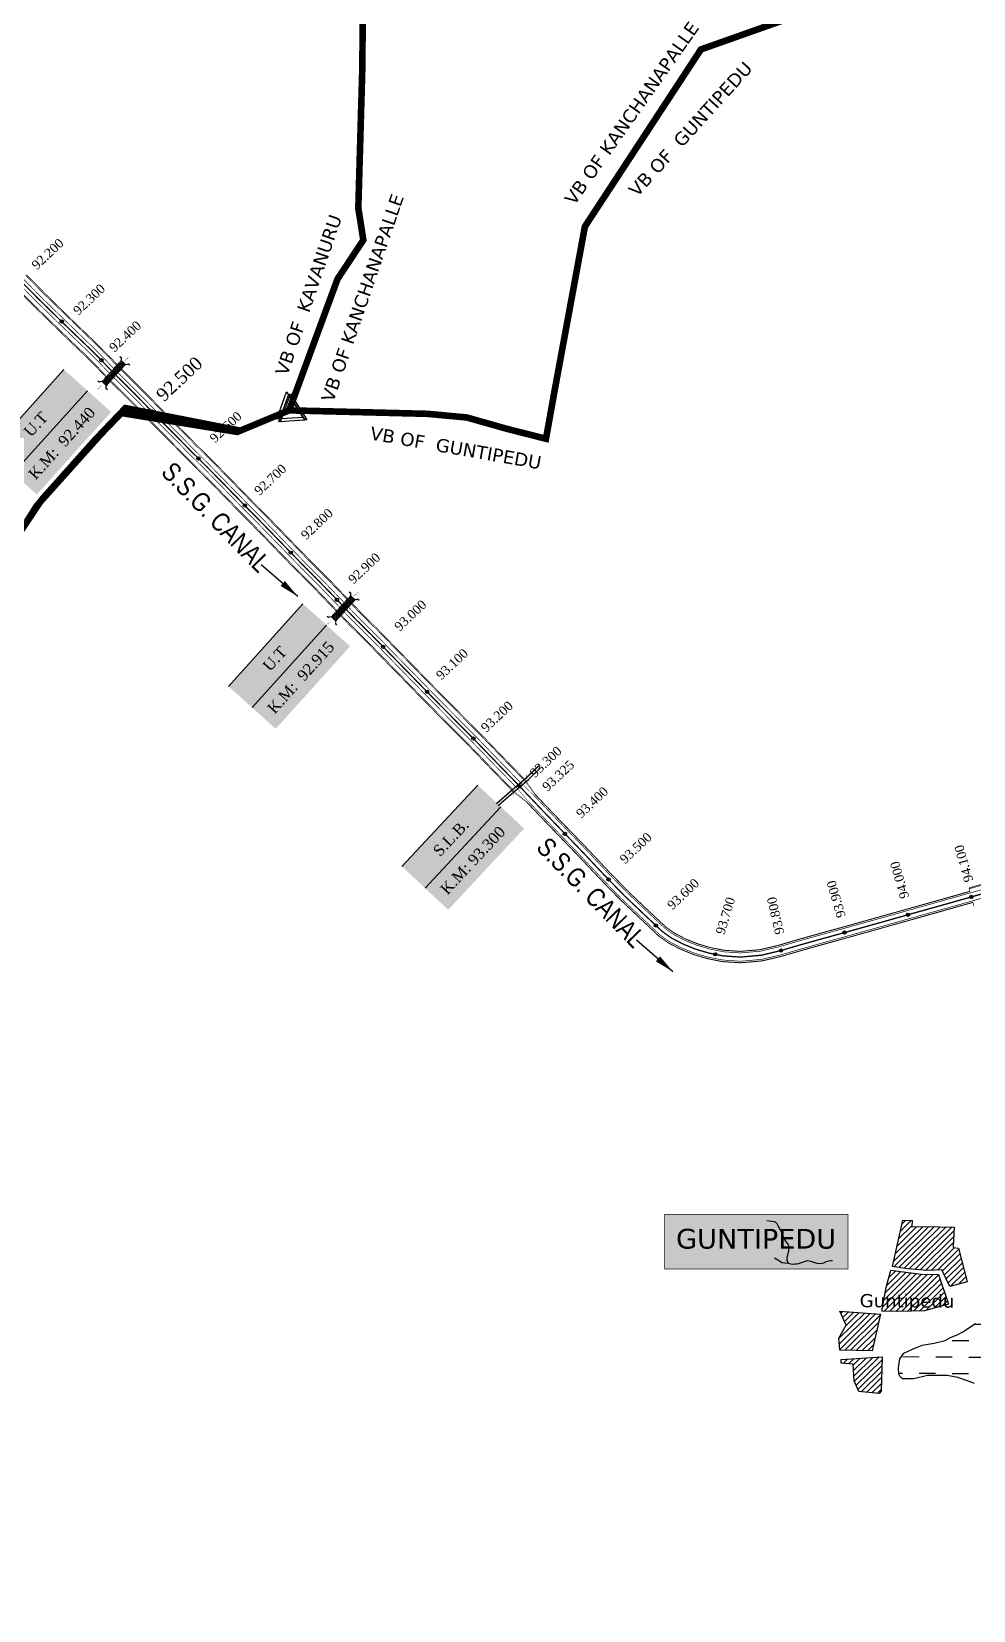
# Model space of a CAD drawing. Header units: inches. Extents: x 360616 to 379062, y 1506291 to 1520405.
# Drawn here: x 365489 to 366917, y 1508361 to 1510755 of the extents above; entities that cross this region are included whole.
import ezdxf

# ---------------------------------------------------------------- set-up
doc = ezdxf.new("R2010")
doc.units = ezdxf.units.IN
doc.header["$MEASUREMENT"] = 0
doc.header["$PDMODE"] = 32
doc.header["$PDSIZE"] = 5
for name, pattern in [('ACAD_ISO02W100', [15, 12, -3]), ('ACAD_ISO03W100', [30, 12, -18]), ('BORDER', [1.75, 0.5, -0.25, 0.5, -0.25, 0, -0.25]), ('DASHED', [0.75, 0.5, -0.25])]:
    doc.linetypes.add(name, pattern=pattern)
for name, color, linetype in [('bed with', 5, 'Continuous'), ('boundary', 7, 'Continuous'), ('cahnige', 7, 'Continuous'), ('CARTTRACK', 30, 'ACAD_ISO02W100'), ('HOUSE', 30, 'Continuous'), ('laying', 4, 'Continuous'), ('lining', 4, 'Continuous'), ('SLB', 11, 'Continuous'), ('Steems', 4, 'Continuous'), ('stons', 1, 'Continuous'), ('STREAM', 4, 'Continuous'), ('TITLEBLOCK', 7, 'Continuous'), ('top of bund', 1, 'Continuous'), ('transition', 230, 'DASHED'), ('UT', 173, 'ACAD_ISO02W100'), ('V', 6, 'Continuous'), ('WATER_BODY', 4, 'Continuous'), ('Z AYACUT', 7, 'Continuous'), ('ZSTU', 7, 'Continuous'), ('ZTEXT', 7, 'Continuous')]:
    doc.layers.add(name, color=color, linetype=linetype)
doc.layers.add('ROAD', color=1, linetype='Continuous', lineweight=25)
doc.layers.add('VILL_BOUNDARY', color=6, linetype='BORDER', lineweight=30)
doc.styles.add('5mm', font='TIMES.TTF', dxfattribs={"height": 3})
doc.styles.add('ARIALN', font='ARIALN.TTF')
doc.styles.get("Standard").update_dxf_attribs({"font": 'verdana.TTF'})
doc.dimstyles.get("Standard").update_dxf_attribs({"dimtxt": 0.18, "dimasz": 0.18, "dimexe": 0.18, "dimexo": 0.0625, "dimgap": 0.09, "dimtad": 0, "dimtih": 1, "dimtoh": 1, "dimdec": 4, "dimzin": 0, "dimdsep": 46, "dimtxsty": 'Standard', "dimcen": 0.09, "dimadec": 0, "dimazin": 0, "dimtfac": 1, "dimtdec": 4, "dimtofl": 0, "dimtmove": 0, "dimatfit": 3, "dimfxl": 0, "dimtolj": 1, "dimtzin": 0, "dimarcsym": 0})

# ---------------------------------------------------------------- blocks, each defined once
blk = doc.blocks.new('HHHHHHHHHH')
at = {"layer": 'ZSTU'}
h = blk.add_hatch(color=135, dxfattribs=at)
h.set_gradient(color1=(141, 177, 78), color2=(107, 135, 59), one_color=1, tint=0.38, name='CYLINDER')
h.paths.add_polyline_path([(365425.2, 1510117.8), (365461, 1510085.6), (365573.7, 1510210.7), (365537.9, 1510242.9)])
h.paths.add_polyline_path([(365483.3, 1510126.3), (365532.5, 1510180), (365513.4, 1510197.5), (365464.2, 1510143.7)], flags=24)
h = blk.add_hatch(color=252, dxfattribs=at)
h.set_gradient(color1=(167, 88, 159), color2=(127, 67, 121), one_color=1, tint=0.38, name='CYLINDER')
h.paths.add_polyline_path([(365461, 1510085.6), (365496.7, 1510053.4), (365609.4, 1510178.5), (365573.7, 1510210.7)])
h.paths.add_polyline_path([(365495.6, 1510068.5), (365595.3, 1510178.9), (365576.2, 1510196.2), (365476.5, 1510085.7)], flags=24)
for points in [[(365537.9, 1510242.9), (365425.2, 1510117.8)], [(365573.7, 1510210.7), (365461, 1510085.6)]]:
    blk.add_lwpolyline(points, dxfattribs=at)
at = {"layer": 'ZSTU', "style": '5mm'}
for s, height, rotation, p in [('U.T', 16.84, 47.5702, (365487.9, 1510139.3)), ('K.M:  92.440', 16.843, 47.9319, (365495, 1510074.7))]:
    blk.add_text(s, height=height, rotation=rotation, dxfattribs=at).set_placement(p)
blk = doc.blocks.new('YYYYYYYY')
at = {"layer": 'ZSTU'}
h = blk.add_hatch(color=135, dxfattribs=at)
h.set_gradient(color1=(141, 177, 78), color2=(107, 135, 59), one_color=1, tint=0.38, name='CYLINDER')
h.paths.add_polyline_path([(365787.5, 1509762.4), (365823.3, 1509730.2), (365936, 1509855.3), (365900.2, 1509887.6)])
h.paths.add_polyline_path([(365845.6, 1509770.9), (365894.8, 1509824.7), (365875.7, 1509842.1), (365826.5, 1509788.3)], flags=24)
h = blk.add_hatch(color=252, dxfattribs=at)
h.set_gradient(color1=(167, 88, 159), color2=(127, 67, 121), one_color=1, tint=0.38, name='CYLINDER')
h.paths.add_polyline_path([(365823.3, 1509730.2), (365859, 1509698), (365971.7, 1509823.1), (365936, 1509855.3)])
h.paths.add_polyline_path([(365857.8, 1509713.1), (365957.5, 1509823.6), (365938.5, 1509840.8), (365838.7, 1509730.3)], flags=24)
for points in [[(365900.2, 1509887.6), (365787.5, 1509762.4)], [(365936, 1509855.3), (365823.3, 1509730.2)]]:
    blk.add_lwpolyline(points, dxfattribs=at)
at = {"layer": 'ZSTU', "style": '5mm'}
for s, height, rotation, p in [('U.T', 16.84, 47.5702, (365850.2, 1509783.9)), ('K.M:  92.915', 16.843, 47.9319, (365857.3, 1509719.4))]:
    blk.add_text(s, height=height, rotation=rotation, dxfattribs=at).set_placement(p)
blk = doc.blocks.new('MMMMMMM')
at = {"layer": 'ZSTU'}
h = blk.add_hatch(color=135, dxfattribs=at)
h.set_gradient(color1=(141, 177, 78), color2=(107, 135, 59), one_color=1, tint=0.38, name='CYLINDER')
h.paths.add_polyline_path([(366050.2, 1509489.5), (366085.4, 1509456.6), (366200.4, 1509579.7), (366165.2, 1509612.5)])
h.paths.add_polyline_path([(366108.5, 1509496.9), (366158.6, 1509549.7), (366139.9, 1509567.5), (366089.7, 1509514.7)], flags=24)
h = blk.add_hatch(color=252, dxfattribs=at)
h.set_gradient(color1=(167, 88, 159), color2=(127, 67, 121), one_color=1, tint=0.38, name='CYLINDER')
h.paths.add_polyline_path([(366085.4, 1509456.6), (366120.5, 1509423.7), (366235.5, 1509546.8), (366200.4, 1509579.7)])
h.paths.add_polyline_path([(366119.6, 1509438.9), (366221.4, 1509547.5), (366202.6, 1509565.1), (366100.9, 1509456.5)], flags=24)
for points in [[(366165.2, 1509612.5), (366050.2, 1509489.5)], [(366200.4, 1509579.7), (366085.4, 1509456.6)]]:
    blk.add_lwpolyline(points, dxfattribs=at)
at = {"layer": 'ZSTU', "style": '5mm'}
for s, height, rotation, p in [('S.L.B.', 16.84, 46.5085, (366108, 1509503.2)), ('K.M: 93.300', 16.843, 46.8702, (366119.2, 1509445.2))]:
    blk.add_text(s, height=height, rotation=rotation, dxfattribs=at).set_placement(p)
blk = doc.blocks.new('FGDFGG')
at = {"layer": 'STREAM'}
h = blk.add_hatch(dxfattribs=at)
h.set_pattern_fill('DASH', color=256, scale=10, angle=75.9396, style=0)
h.set_pattern_definition([(75.93960756, (1418185.603, 992257.9889), (-0.6960067163, 1.1611201925), [0.95724225, -0.95724225])])
h.paths.add_polyline_path([(347714.8, 1545567.8), (347719.1, 1545566.8), (347723.4, 1545565.8), (347732.1, 1545608.5), (347727.8, 1545609.3), (347723.5, 1545610.1)])
at = {"layer": 'UT', "ltscale": 0.2}
for p, q in [((347718.6, 1545614.3), (347720.9, 1545613.9)), ((347720.9, 1545613.9), (347723.5, 1545610.1)), ((347714.8, 1545567.8), (347723.5, 1545610.1)), ((347723.4, 1545565.8), (347732.1, 1545608.5)), ((347723.5, 1545610.1), (347727.8, 1545609.3)), ((347727.8, 1545609.3), (347732.1, 1545608.5)), ((347732.1, 1545608.5), (347735.6, 1545611.5)), ((347735.6, 1545611.5), (347737.9, 1545611.3)), ((347711.2, 1545564.9), (347708.9, 1545565.2)), ((347714.8, 1545567.8), (347711.2, 1545564.9)), ((347719.1, 1545566.8), (347714.8, 1545567.8)), ((347723.4, 1545565.8), (347719.1, 1545566.8)), ((347725.8, 1545561.9), (347723.4, 1545565.8)), ((347728.1, 1545561.4), (347725.8, 1545561.9))]:
    blk.add_line(p, q, dxfattribs=at)
at = {"layer": 'cahnige', "style": '5mm'}
for oblique, p in [(0, (347729.3, 1545612.1)), (360, (347716.2, 1545554.6))]:
    blk.add_text('Stream', height=1.91, rotation=77.1141, dxfattribs=dict(at, oblique=oblique)).set_placement(p)
blk = doc.blocks.new('FGDFGDFG6YURT')
at = {"layer": 'ROAD', "color": 1, "linetype": 'Continuous', "lineweight": 25}
for points in [[(386103.5, 1482907.4, 0), (386134.5, 1482913, 0), (386162.3, 1482917.4, 0), (386187, 1482923.1, 0)], [(386104.2, 1482903.5, 0), (386135.2, 1482909.2, 0), (386163.1, 1482913.6, 0), (386187.9, 1482919.3, 0)], [(386104.3, 1482907.7, 0), (386135.3, 1482913.3, 0), (386163.2, 1482917.7, 0), (386188, 1482923.4, 0)]]:
    blk.add_polyline3d(points, dxfattribs=at)
at = {"layer": 'SLB'}
for points, const_width in [([(386134.6, 1482913.4), (386134.2, 1482913.4), (386130.6, 1482916.6)], 0.3), ([(386134.8, 1482908.7), (386134.5, 1482908.7), (386131.9, 1482904.6)], 0.3), ([(386134.6, 1482913.4), (386148.2, 1482915.4), (386161.8, 1482917.9)], 0.5), ([(386161.9, 1482914.1), (386148.3, 1482911.6), (386134.8, 1482908.7)], 0.5), ([(386162, 1482918.2), (386148.4, 1482915.7), (386134.9, 1482912.9)], 0.5), ([(386161.8, 1482917.9), (386162.2, 1482917.9), (386164.8, 1482922)], 0.3), ([(386161.9, 1482914.1), (386162.2, 1482914), (386165.9, 1482910.9)], 0.3)]:
    blk.add_lwpolyline(points, dxfattribs=dict(at, const_width=const_width))

msp = doc.modelspace()

# ---------------------------------------------------------------- hatches: boundary and pattern name
at = {"layer": 'HOUSE'}
h = msp.add_hatch(dxfattribs=at)
h.set_pattern_fill('ANSI31', color=1, scale=50.051662, angle=-0.3318, style=0)
h.set_pattern_definition([(44.6681514, (267065.947, 1501588.7883), (-4.3982866, 4.44953242), [])])
h.paths.add_polyline_path([(366809.7, 1508953), (366824, 1508952.7), (366823.2, 1508942.9), (366842.8, 1508943.6), (366887.6, 1508942.4), (366885.8, 1508911.4), (366894.1, 1508910.6), (366907.2, 1508859.6), (366881, 1508852.6), (366868.6, 1508877.4), (366846.7, 1508876.5), (366816.1, 1508879.3), (366794, 1508882.5)])
h.paths.add_polyline_path([(366778, 1508814.8), (366784.7, 1508850.9), (366791.4, 1508877.2), (366837.7, 1508871), (366863.7, 1508870.6), (366879.2, 1508825.5), (366842.6, 1508815.3), (366803.7, 1508814.7)])
h.paths.add_polyline_path([(366714.3, 1508815), (366775.7, 1508810.2), (366763, 1508755), (366714.1, 1508756), (366712.9, 1508774.1), (366723.8, 1508793.5)])
h.paths.add_polyline_path([(366716, 1508741.6), (366778.3, 1508745.9), (366777, 1508693.7), (366773.6, 1508689.9), (366743.2, 1508692.9), (366737.9, 1508704.9), (366735.7, 1508709.5), (366734.3, 1508734.5), (366716, 1508735.9)])
h.paths.add_polyline_path([(366957.1, 1510755.2), (367018.3, 1510741.8), (367022.7, 1510718.4), (367002.7, 1510716.9), (367001.5, 1510701.3), (366964.3, 1510702)])
at = {"layer": 'WATER_BODY'}
h = msp.add_hatch(dxfattribs=at)
h.set_pattern_fill('DASH', color=256, scale=200, angle=359.63535, style=0)
h.paths.add_polyline_path([(366803.5, 1508719.5), (366803.1, 1508729.1), (366805.3, 1508742.9), (366811.1, 1508751.3), (366824.6, 1508757.3), (366839.1, 1508763.2), (366857.4, 1508766.3), (366873.7, 1508770.6), (366880.8, 1508774.7), (366892.9, 1508779.4), (366900.7, 1508783.5), (366920.1, 1508796.3), (366930.6, 1508805.4), (366943.3, 1508812.1), (366956.7, 1508817.4), (366977.9, 1508825.5), (367006.3, 1508836.3), (367024, 1508843.3), (367059.8, 1508848.5), (367100.8, 1508851.2), (367145.6, 1508852.2), (367165.5, 1508852.4), (367201.8, 1508853.5), (367247.4, 1508849.7), (367279, 1508844.7), (367318.6, 1508832.5), (367337.5, 1508826.8), (367381, 1508815.8), (367406.5, 1508811.3), (367436.5, 1508799.4), (367473.5, 1508785.3), (367490.2, 1508777.6), (367526.9, 1508765.1), (367547.9, 1508757.2), (367564.9, 1508751.2), (367574, 1508745.1), (367578.9, 1508740), (367582.3, 1508732.6), (367582.6, 1508723.3), (367579.1, 1508715.3), (367560.8, 1508700.5), (367552.7, 1508692.4), (367542.9, 1508679.3), (367534.2, 1508661.2), (367525.4, 1508646.3), (367518, 1508637.4), (367504.6, 1508618.8), (367491.6, 1508603.4), (367482.3, 1508593.4), (367472.6, 1508585.2), (367456.2, 1508574.1), (367439.2, 1508564.3), (367411.4, 1508549.7), (367378.8, 1508532.7), (367358.8, 1508509.4), (367339.9, 1508487.2), (367306.9, 1508446.3), (367291.1, 1508425.5), (367275.8, 1508389.6), (367271, 1508372.2), (367265.6, 1508343), (367257.9, 1508322.8), (367245.6, 1508298.8), (367235.8, 1508284), (367212, 1508260.4), (367195.8, 1508251.5), (367183.5, 1508247.6), (367171.4, 1508247.4), (367159.8, 1508246.2), (367147.7, 1508243.5), (367117.5, 1508240.3), (367093.2, 1508243.8), (367073.9, 1508245), (367057.8, 1508246.3), (367043.5, 1508251), (367033.7, 1508257.5), (367025.2, 1508271.1), (367018.7, 1508292.6), (367013.7, 1508320.1), (367009.1, 1508337.4), (366988.7, 1508386.9), (366982.8, 1508406.8), (366978.8, 1508428.1), (366974.3, 1508483), (366972.9, 1508507.2), (366971.5, 1508525.5), (366965.9, 1508549.6), (366959.3, 1508589.7), (366955.1, 1508614.1), (366958.5, 1508625.5), (366960.6, 1508634.2), (366960.1, 1508644.2), (366957, 1508654.7), (366950.4, 1508667.7), (366944.2, 1508681.5), (366932.7, 1508694.7), (366926, 1508701.3), (366918.2, 1508705.5), (366906.2, 1508710), (366893, 1508714.5), (366876.7, 1508717.5), (366859.8, 1508717.5), (366847.3, 1508717.5), (366826.2, 1508712.3), (366809.1, 1508712.6), (366805.1, 1508716.6)])
at = {"layer": 'ZSTU'}
msp.add_hatch(color=2, dxfattribs=at).paths.add_polyline_path([(366448.8, 1508962), (366726.5, 1508962), (366726.5, 1508879), (366448.8, 1508879)])

# ---------------------------------------------------------------- linework, layer by layer
at = {"layer": 'bed with', "const_width": 1}
for points in [[(365468.6, 1510374.1), (365497, 1510345.4), (365526.3, 1510316.8), (365551, 1510292.9), (365571.7, 1510273.1), (365591.3, 1510253.6), (365606.8, 1510237.4), (365621.9, 1510222.4), (365637.3, 1510207), (365654.1, 1510190.1), (365677.5, 1510166), (365700.2, 1510143.2), (365724.8, 1510118.1), (365752, 1510091.2), (365777.7, 1510065), (365806, 1510035.9), (365826.2, 1510015.6), (365849.1, 1509992.1), (365873.3, 1509967.1), (365900.6, 1509939.1), (365923.5, 1509916.2), (365950.9, 1509887.7), (365976.4, 1509861.1), (366000.8, 1509837), (366026.5, 1509810.7), (366059.9, 1509776.5), (366081.5, 1509754.3), (366111.1, 1509724.3), (366158.2, 1509676.8), (366196.7, 1509637), (366221.7, 1509611.3), (366224.8, 1509608)], [(366250, 1509597.5), (366267.2, 1509579.3), (366298.8, 1509546.5), (366325.6, 1509518.9), (366362.6, 1509479.5), (366392, 1509449.4), (366421.2, 1509421.7), (366449, 1509395.6), (366461.9, 1509386.3), (366478.5, 1509377.6), (366496.7, 1509370.1), (366517.5, 1509364), (366538.3, 1509359.9), (366563.6, 1509358.2), (366593.9, 1509360.9), (366621.7, 1509367.4), (366654.3, 1509376.9), (366684.2, 1509385.3), (366723.1, 1509396.1), (366780.4, 1509412.1), (366824.3, 1509424.5), (366878.2, 1509439.7), (366912.1, 1509449.3)], [(366912.1, 1509449.3), (366942.6, 1509457.9), (366964.8, 1509464.6)], [(366915.5, 1509437.2), (366946.1, 1509445.9), (366968.4, 1509452.7)]]:
    msp.add_lwpolyline(points, dxfattribs=at)
for points in [[(365475.5, 1510381), (365503.8, 1510352.3), (365533.1, 1510323.8), (365557.7, 1510299.9), (365578.4, 1510280), (365598.2, 1510260.4), (365613.7, 1510244.1), (365628.7, 1510229.2, -0.000187), (365628.7, 1510229.2), (365644.1, 1510213.9), (365661, 1510196.9), (365684.4, 1510172.8), (365707.1, 1510150), (365731.7, 1510124.9), (365758.8, 1510098), (365784.6, 1510071.7), (365812.9, 1510042.7), (365833.1, 1510022.4), (365856.1, 1509998.8), (365880.2, 1509973.8), (365907.5, 1509945.9), (365930.4, 1509923), (365957.9, 1509894.4), (365983.3, 1509867.9), (366007.7, 1509843.8), (366033.4, 1509817.4), (366066.9, 1509783.3), (366088.5, 1509761.1), (366118, 1509731.1), (366165.1, 1509683.6), (366203.6, 1509643.7), (366228.7, 1509618), (366231.9, 1509614.7)], [(366241, 1509588.9), (366258.2, 1509570.7), (366289.9, 1509537.8), (366316.5, 1509510.3), (366353.6, 1509470.9), (366383.2, 1509440.5), (366412.6, 1509412.6), (366441.1, 1509385.9), (366455.3, 1509375.6), (366473.2, 1509366.3), (366492.5, 1509358.3), (366514.5, 1509351.8), (366536.7, 1509347.5), (366563.7, 1509345.6), (366595.9, 1509348.5), (366624.8, 1509355.3), (366657.7, 1509364.9), (366687.6, 1509373.3), (366726.4, 1509384), (366783.8, 1509400.1, 0.000117), (366783.8, 1509400.1), (366827.7, 1509412.5, 0.000162), (366827.7, 1509412.5), (366881.6, 1509427.6), (366915.5, 1509437.2)]]:
    msp.add_lwpolyline(points, format="xyb", dxfattribs=at)
at = {"layer": 'boundary'}
msp.add_lwpolyline([(365879.3, 1510181), (365950.5, 1510177.8)], dxfattribs=at)
at = {"layer": 'HOUSE', "color": 1}
for points in [[(366809.7, 1508953), (366824, 1508952.7), (366823.2, 1508942.9), (366842.8, 1508943.6), (366887.6, 1508942.4), (366885.8, 1508911.4), (366894.1, 1508910.6), (366907.2, 1508859.6), (366881, 1508852.6), (366868.6, 1508877.4), (366846.7, 1508876.5), (366816.1, 1508879.3), (366794, 1508882.5), (366809.7, 1508953)], [(366778, 1508814.8), (366784.7, 1508850.9), (366791.4, 1508877.2), (366837.7, 1508871), (366863.7, 1508870.6), (366879.2, 1508825.5), (366842.6, 1508815.3), (366803.7, 1508814.7), (366778, 1508814.8)], [(366714.3, 1508815), (366775.7, 1508810.2), (366763, 1508755), (366714.1, 1508756), (366712.9, 1508774.1), (366723.8, 1508793.5), (366714.3, 1508815)], [(366716, 1508741.6), (366778.3, 1508745.9), (366777, 1508693.7), (366773.6, 1508689.9), (366743.2, 1508692.9), (366737.9, 1508704.9), (366735.7, 1508709.5), (366734.3, 1508734.5), (366716, 1508735.9), (366716, 1508741.6)]]:
    msp.add_lwpolyline(points, dxfattribs=at)
at = {"layer": 'laying', "color": 6, "linetype": 'ByBlock'}
for p in [(365534.5, 1510315.6), (365594.7, 1510257), (365671.5, 1510179.1), (365741.8, 1510108), (365812, 1510036.7), (365881.8, 1509965.2), (365951.8, 1509893.7), (366021.8, 1509822.3), (366088.4, 1509754.2), (366158.8, 1509683.2), (366297.4, 1509539), (366363.6, 1509469.6), (366913.8, 1509443.2), (366817.5, 1509416.1), (366435.3, 1509399.9), (366721.3, 1509389.1), (366625, 1509361.9), (366525.2, 1509356.1)]:
    msp.add_point(p, dxfattribs=at)
at = {"layer": 'laying', "color": 5, "linetype": 'ByBlock'}
for p in [(365613.9, 1510237.1), (365962.2, 1509882.9), (366228.3, 1509611.3)]:
    msp.add_point(p, dxfattribs=at)
at = {"layer": 'lining', "const_width": 1}
for points in [[(365464, 1510369.6), (365492.4, 1510340.9), (365521.8, 1510312.2), (365546.5, 1510288.3), (365567.2, 1510268.5), (365586.7, 1510249.1), (365602.2, 1510232.8), (365617.3, 1510217.8), (365632.7, 1510202.4), (365649.5, 1510185.6), (365672.9, 1510161.5), (365695.6, 1510138.6), (365720.2, 1510113.5), (365747.4, 1510086.6), (365773.1, 1510060.5), (365801.4, 1510031.4), (365821.6, 1510011.1), (365844.5, 1509987.6), (365868.6, 1509962.6), (365896, 1509934.6), (365918.9, 1509911.7), (365946.3, 1509883.2), (365971.8, 1509856.6), (365996.3, 1509832.4), (366021.9, 1509806.2), (366055.3, 1509772), (366076.9, 1509749.8), (366106.5, 1509719.8), (366153.6, 1509672.3), (366192, 1509632.5), (366217, 1509606.8), (366220.1, 1509603.6)], [(366251.6, 1509598.9), (366268.8, 1509580.8), (366300.4, 1509547.9), (366327.1, 1509520.4), (366364.2, 1509481), (366393.5, 1509450.9), (366422.7, 1509423.2), (366450.4, 1509397.2), (366463, 1509388.2), (366479.4, 1509379.6), (366497.4, 1509372.1), (366518, 1509366.1), (366538.6, 1509362), (366563.6, 1509360.3), (366593.6, 1509363), (366621.1, 1509369.5), (366653.7, 1509379), (366683.6, 1509387.4), (366722.5, 1509398.1), (366779.8, 1509414.2), (366823.8, 1509426.6), (366877.6, 1509441.7), (366911.5, 1509451.3)], [(366910.3, 1509455.5), (366940.8, 1509464.1), (366962.9, 1509470.8)]]:
    msp.add_lwpolyline(points, dxfattribs=at)
for points in [[(365480, 1510385.5), (365508.3, 1510356.9), (365537.6, 1510328.4), (365562.2, 1510304.6), (365582.9, 1510284.6), (365602.8, 1510264.9), (365618.3, 1510248.6), (365633.2, 1510233.8, -0.000187), (365633.3, 1510233.8), (365648.7, 1510218.4), (365665.6, 1510201.5), (365689, 1510177.3), (365711.7, 1510154.5), (365736.2, 1510129.5), (365763.4, 1510102.6), (365789.2, 1510076.3), (365817.5, 1510047.2), (365837.7, 1510026.9), (365860.7, 1510003.3), (365884.9, 1509978.3), (365912, 1509950.4), (365935, 1509927.6), (365962.6, 1509898.9), (365987.9, 1509872.5), (366012.3, 1509848.4), (366038, 1509822), (366071.5, 1509787.8), (366093.1, 1509765.6), (366122.6, 1509735.7), (366169.7, 1509688.1), (366208.3, 1509648.2), (366233.3, 1509622.5), (366236.5, 1509619.1)], [(366239.4, 1509587.4), (366256.6, 1509569.2), (366288.3, 1509536.3), (366315, 1509508.8), (366352, 1509469.4), (366381.7, 1509439), (366411.2, 1509411), (366439.7, 1509384.2), (366454.2, 1509373.8), (366472.3, 1509364.3), (366491.8, 1509356.2), (366514, 1509349.7), (366536.4, 1509345.3), (366563.8, 1509343.5), (366596.3, 1509346.4), (366625.4, 1509353.2), (366658.3, 1509362.8), (366688.1, 1509371.2), (366727, 1509381.9), (366784.4, 1509398, 0.000117), (366784.4, 1509398), (366828.3, 1509410.4, 0.000162), (366828.3, 1509410.4), (366882.1, 1509425.6), (366916.1, 1509435.2)]]:
    msp.add_lwpolyline(points, format="xyb", dxfattribs=at)
at = {"layer": 'Steems'}
for points in [[(366603.3, 1508952.5), (366614.8, 1508951.1), (366616.8, 1508949.7), (366618.9, 1508947.7), (366620.2, 1508944.8), (366623, 1508939.2), (366625.2, 1508935.6), (366626.3, 1508932.2), (366629.6, 1508924.1), (366632.9, 1508919.7), (366634.3, 1508918), (366636, 1508915.8), (366636.8, 1508913.4), (366636.6, 1508911), (366636.6, 1508909.1), (366636.2, 1508906), (366635.9, 1508904.4), (366633.7, 1508896), (366633.8, 1508893.1), (366634.1, 1508891.7), (366634.7, 1508890.5), (366635.5, 1508887.9)], [(366615, 1508896.1), (366620.2, 1508892.8), (366626.3, 1508888.9), (366635.5, 1508887.9), (366642.6, 1508886.3), (366645.9, 1508886.7), (366648.9, 1508886.9), (366652.2, 1508887.3), (366656.3, 1508888.6), (366663.6, 1508891.4), (366664.5, 1508891.7), (366670.1, 1508891), (366674.5, 1508889.4), (366679.6, 1508887.6), (366684.1, 1508887.1), (366690, 1508888.5), (366693.7, 1508890.2), (366697.5, 1508891.4), (366700.7, 1508891.7), (366703, 1508891.7)], [(366803.5, 1508719.5), (366803.1, 1508729.1), (366805.3, 1508742.9), (366811.1, 1508751.3), (366824.6, 1508757.3), (366839.1, 1508763.2), (366857.4, 1508766.3), (366873.7, 1508770.6), (366880.8, 1508774.7), (366892.9, 1508779.4), (366900.7, 1508783.5), (366920.1, 1508796.3)], [(366918.2, 1508705.5), (366906.2, 1508710), (366893, 1508714.5), (366876.7, 1508717.5), (366859.8, 1508717.5), (366847.3, 1508717.5), (366826.2, 1508712.3), (366809.1, 1508712.6), (366805.1, 1508716.6), (366803.5, 1508719.5)]]:
    msp.add_lwpolyline(points, dxfattribs=at)
at = {"layer": 'stons'}
for points in [[(365875.2, 1510209), (365900, 1510170.3), (365860.7, 1510167.4), (365875.2, 1510209)], [(365878.9, 1510205.5), (365903.3, 1510166), (365863.6, 1510163.8), (365878.9, 1510205.5)], [(365881.3, 1510206.3), (365906.3, 1510166.5), (365866.1, 1510163.8), (365881.3, 1510206.3)]]:
    msp.add_lwpolyline(points, dxfattribs=at)
at = {"layer": 'top of bund', "const_width": 1}
for points in [[(365463, 1510368.5), (365491.4, 1510339.8), (365520.8, 1510311.1), (365545.4, 1510287.2), (365566.1, 1510267.4), (365585.6, 1510248.1), (365601.1, 1510231.8), (365616.2, 1510216.7), (365631.6, 1510201.4), (365648.4, 1510184.6), (365671.8, 1510160.4), (365694.6, 1510137.6), (365719.2, 1510112.5), (365746.3, 1510085.6), (365772, 1510059.4), (365800.4, 1510030.3), (365820.5, 1510010), (365843.4, 1509986.5), (365867.6, 1509961.5), (365894.9, 1509933.5), (365917.8, 1509910.7), (365945.2, 1509882.2), (365970.7, 1509855.5), (365995.2, 1509831.4), (366020.8, 1509805.1), (366054.2, 1509771), (366075.8, 1509748.8), (366105.4, 1509718.7), (366152.5, 1509671.3), (366191, 1509631.4), (366215.9, 1509605.8), (366219, 1509602.5)], [(366252, 1509599.3), (366269.2, 1509581.1), (366300.8, 1509548.3), (366327.5, 1509520.7), (366364.5, 1509481.4), (366393.8, 1509451.3), (366423, 1509423.6), (366450.7, 1509397.6), (366463.3, 1509388.6), (366479.6, 1509380), (366497.6, 1509372.6), (366518.1, 1509366.5), (366538.6, 1509362.5), (366563.6, 1509360.8), (366593.5, 1509363.5), (366621, 1509370), (366653.5, 1509379.5), (366683.5, 1509387.9), (366722.4, 1509398.6), (366779.7, 1509414.7), (366823.6, 1509427), (366877.4, 1509442.2), (366911.4, 1509451.8)], [(366909.9, 1509456.9), (366940.3, 1509465.5), (366962.5, 1509472.2)], [(366911.4, 1509451.8), (366909.9, 1509456.9)], [(366916.2, 1509434.7), (366917.6, 1509429)]]:
    msp.add_lwpolyline(points, dxfattribs=at)
for points in [[(365481.1, 1510386.6), (365509.4, 1510358), (365538.6, 1510329.5), (365563.2, 1510305.6), (365584, 1510285.7), (365603.9, 1510266), (365619.4, 1510249.7), (365634.3, 1510234.9, -0.000187), (365634.3, 1510234.9), (365649.7, 1510219.5), (365666.7, 1510202.5), (365690, 1510178.4), (365712.8, 1510155.6), (365737.3, 1510130.5), (365764.5, 1510103.6), (365790.3, 1510077.3), (365818.6, 1510048.3), (365838.7, 1510028), (365861.8, 1510004.4), (365885.9, 1509979.4), (365913.1, 1509951.5), (365936.1, 1509928.6), (365963.7, 1509899.9), (365989, 1509873.5), (366013.4, 1509849.4), (366039.1, 1509823), (366072.5, 1509788.8), (366094.1, 1509766.7), (366123.6, 1509736.7), (366170.8, 1509689.2), (366209.3, 1509649.3), (366234.4, 1509623.5), (366237.6, 1509620.1)], [(366239, 1509587.1), (366256.3, 1509568.8), (366287.9, 1509535.9), (366314.6, 1509508.4), (366351.7, 1509469), (366381.3, 1509438.6), (366410.8, 1509410.7), (366439.4, 1509383.8), (366453.9, 1509373.4), (366472.1, 1509363.9), (366491.7, 1509355.8), (366513.9, 1509349.2), (366536.3, 1509344.8), (366563.8, 1509343), (366596.4, 1509345.9), (366625.5, 1509352.8), (366658.4, 1509362.3), (366688.3, 1509370.7), (366727.1, 1509381.5), (366784.5, 1509397.6, 0.000117), (366784.5, 1509397.6), (366828.4, 1509409.9, 0.000162), (366828.5, 1509409.9), (366882.3, 1509425.1), (366916.2, 1509434.7)]]:
    msp.add_lwpolyline(points, format="xyb", dxfattribs=at)
at = {"layer": 'transition', "ltscale": 4, "const_width": 0.6}
for points in [[(366219, 1509602.5), (366239, 1509587.1)], [(366220.1, 1509603.6), (366239.4, 1509587.4)], [(366224.8, 1509608), (366241, 1509588.9)], [(366231.9, 1509614.7), (366250, 1509597.5)], [(366236.5, 1509619.1), (366251.6, 1509598.9)], [(366237.6, 1509620.1), (366252, 1509599.3)]]:
    msp.add_lwpolyline(points, dxfattribs=at)
at = {"layer": 'V', "color": 6}
msp.add_lwpolyline([(365472, 1510377.5, 2, 2, 0), (365500.4, 1510348.9, 2, 2, 0), (365529.7, 1510320.3, 2, 2, 0), (365554.3, 1510296.4, 2, 2, 0), (365575.1, 1510276.5, 2, 2, 0), (365594.7, 1510257, 2, 2, 0), (365610.2, 1510240.7, 2, 2, 0), (365625.3, 1510225.8, 2, 2, 0), (365640.7, 1510210.4, 2, 2, 0), (365657.5, 1510193.5, 2, 2, 0), (365680.9, 1510169.4, 2, 2, 0), (365703.7, 1510146.6, 2, 2, 0), (365728.2, 1510121.5, 2, 2, 0), (365755.4, 1510094.6, 2, 2, 0), (365781.1, 1510068.4, 2, 2, 0), (365809.5, 1510039.3, 2, 2, 0), (365829.6, 1510019, 2, 2, 0), (365852.6, 1509995.4, 2, 2, 0), (365876.8, 1509970.4, 2, 2, 0), (365904, 1509942.5, 2, 2, 0), (365926.9, 1509919.6, 2, 2, 0), (365954.4, 1509891.1, 2, 2, 0), (365979.8, 1509864.5, 2, 2, 0), (366004.3, 1509840.4, 2, 2, 0), (366030, 1509814.1, 2, 2, 0), (366063.4, 1509779.9, 2, 2, 0), (366085, 1509757.7, 2, 2, 0), (366114.5, 1509727.7, 2, 2, 0), (366161.6, 1509680.2, 2, 2, 0), (366200.2, 1509640.3, 2, 2, 0), (366225.2, 1509614.7, 2, 2, 0), (366228.3, 1509611.3, 2, 2, 0), (366245.5, 1509593.2, 2, 2, 0), (366262.7, 1509575, 2, 2, 0), (366294.4, 1509542.1, 2, 2, 0), (366321, 1509514.6, 2, 2, 0), (366358.1, 1509475.2, 2, 2, 0), (366387.6, 1509445, 2, 2, 0), (366416.9, 1509417.1, 2, 2, 0), (366445.1, 1509390.7, 2, 2, 0), (366458.6, 1509381, 2, 2, 0), (366475.9, 1509372, 2, 2, 0), (366494.6, 1509364.2, 2, 2, 0), (366516, 1509357.9, 2, 2, 0), (366537.5, 1509353.7, 2, 2, 0), (366563.7, 1509351.9, 2, 2, 0), (366594.9, 1509354.7, 2, 2, 0), (366623.3, 1509361.4, 2, 2, 0), (366656, 1509370.9, 2, 2, 0), (366685.9, 1509379.3, 2, 2, 0), (366724.8, 1509390, 2, 2, 0), (366782.1, 1509406.1, 2, 2, 0), (366826, 1509418.5, 2, 2, 0), (366879.9, 1509433.6, 2, 2, 0), (366913.8, 1509443.2, 2, 2, 0), (366944.3, 1509451.9, 2, 2, 0)], format="xyseb", dxfattribs=at)
at = {"layer": 'VILL_BOUNDARY', "linetype": 'ACAD_ISO03W100', "lineweight": -2, "ltscale": 3, "const_width": 10}
for points in [[(365367.3, 1511314.4), (365725.5, 1511251.3), (365900.1, 1511228.2), (366023.1, 1511218.2), (366151.6, 1511209.6), (366031.5, 1511100.4), (365991.5, 1510862.8), (365990.3, 1510701.1), (365984.2, 1510487.7), (365991.8, 1510439.3), (365952.6, 1510380), (365879.3, 1510181), (365805.3, 1510150.2), (365631.1, 1510184.4), (365584.9, 1510136.1), (365504, 1510045.3), (365365, 1509836.5)], [(365879.3, 1510181), (366089.2, 1510175.7), (366148.6, 1510170.2), (366207.9, 1510153.4), (366268.7, 1510137.9), (366281.3, 1510208.3), (366327.7, 1510459.7), (366503.6, 1510728.3), (366669.3, 1510787)], [(365420.4, 1509915), (365496.5, 1510036.1), (365594.2, 1510145.1), (365624.9, 1510177), (365800.7, 1510148.3), (365879.3, 1510181)]]:
    msp.add_lwpolyline(points, dxfattribs=at)
at = {"layer": 'Z AYACUT', "color": 0}
msp.add_lwpolyline([(366229, 1509612), (366229, 1509612)], dxfattribs=at)
at = {"layer": 'ZTEXT', "color": 1, "const_width": 1}
msp.add_lwpolyline([(366448.8, 1508962), (366726.5, 1508962), (366726.5, 1508879), (366448.8, 1508879)], close=True, dxfattribs=at)

# ---------------------------------------------------------------- block references
at = {"color": 3, "rotation": 329.3345017046704}
for p in [(-721772.8, 358132.9), (-721425, 357776.1)]:
    msp.add_blockref('FGDFGG', p, dxfattribs=at)
at = {"layer": 'laying', "color": 1, "linetype": 'ByBlock', "rotation": 31.03364449377648}
msp.add_blockref('FGDFGDFG6YURT', (799855.2, 39881.4), dxfattribs=at)
at = {"layer": 'ZSTU', "color": 6}
for name in ['HHHHHHHHHH', 'YYYYYYYY', 'MMMMMMM']:
    msp.add_blockref(name, (0, 0), dxfattribs=at)

# ---------------------------------------------------------------- texts
at = {"layer": 'cahnige', "char_height": 13.88, "width": 8058.679, "attachment_point": 1, "style": '5mm'}
for s, insert, rotation in [('92.200', (365487.4, 1510403.5), 43.2413), ('92.300', (365550.3, 1510334.5), 43.2413), ('92.400', (365605, 1510278.5), 43.2413), ('92.600', (365757.4, 1510141), 43.2413), ('92.700', (365825, 1510061.4), 43.2413), ('92.800', (365895.7, 1509994), 43.2413), ('92.900', (365967.4, 1509926.8), 43.2413), ('93.000', (366037.4, 1509855.4), 43.2413), ('93.100', (366100.5, 1509781.5), 43.2413), ('93.200', (366168.6, 1509702), 43.2413), ('93.300', (366242.6, 1509633.2), 43.2413), ('93.325', (366261.5, 1509612.4), 43.2413), ('93.400', (366312.9, 1509572), 43.2413), ('93.500', (366379.1, 1509502.6), 43.2413), ('94.100', (366903.4, 1509464.1), 106.0842), ('94.000', (366806.1, 1509439.2), 106.0842), ('93.600', (366450.9, 1509432.9), 43.2413), ('93.900', (366709.9, 1509410.2), 106.0842), ('93.700', (366525.7, 1509389), 73.0326), ('93.800', (366616.5, 1509385.1), 103.0441)]:
    msp.add_mtext(s, dxfattribs=dict(at, insert=insert, rotation=rotation))
at = {"layer": 'cahnige', "color": 1, "insert": (365675.7, 1510207.5), "char_height": 20, "width": 8058.679, "attachment_point": 1, "rotation": 43.2413, "style": '5mm'}
msp.add_mtext('92.500', dxfattribs=at)
at = {"layer": 'TITLEBLOCK', "color": 1, "extrusion": (0.00358, 0.003214, 0.999988), "style": 'ARIALN'}
for p in [(365681.3, 1510073.5, 6162.2), (366250.1, 1509504.3, 6162.4)]:
    msp.add_text('S.S.G. CANAL', height=28.407, rotation=314.311, dxfattribs=at).set_placement(p)
at = {"layer": 'ZSTU', "color": 0, "insert": (366744.3, 1508841), "char_height": 20.02, "width": 27.012, "attachment_point": 1, "rotation": 359.6682}
msp.add_mtext('Guntipedu', dxfattribs=at)
at = {"layer": 'ZTEXT', "color": 5, "ltscale": 2}
for s, rotation, p in [('VB OF KANCHANAPALLE', 54.8704, (366311.7, 1510490.7)), ('VB OF  GUNTIPEDU', 47.923, (366407.1, 1510503.4)), ('VB OF KANCHANAPALLE', 71.0256, (365946.1, 1510192)), ('VB OF  KAVANURU', 71.0256, (365876.6, 1510232.1)), ('VB OF  GUNTIPEDU', 350.0174, (366000.8, 1510137))]:
    msp.add_text(s, height=20, rotation=rotation, dxfattribs=at).set_placement(p)
at = {"layer": 'ZTEXT', "color": 1, "ltscale": 2}
msp.add_text('GUNTIPEDU', height=30, dxfattribs=at).set_placement((366465.9, 1508909.8))

# ---------------------------------------------------------------- leaders
at = {"layer": 'CARTTRACK', "color": 1, "linetype": 'ByBlock'}
for points in [[(365892.3, 1509898.9), (365836.9, 1509946.7)], [(366461.2, 1509329.7), (366405.7, 1509377.5)]]:
    msp.add_leader(points, dimstyle='Standard', override={"dimasz": 30, "dimgap": 0.09, "dimtad": 0}, dxfattribs=at)

doc.saveas('drawing.dxf')
